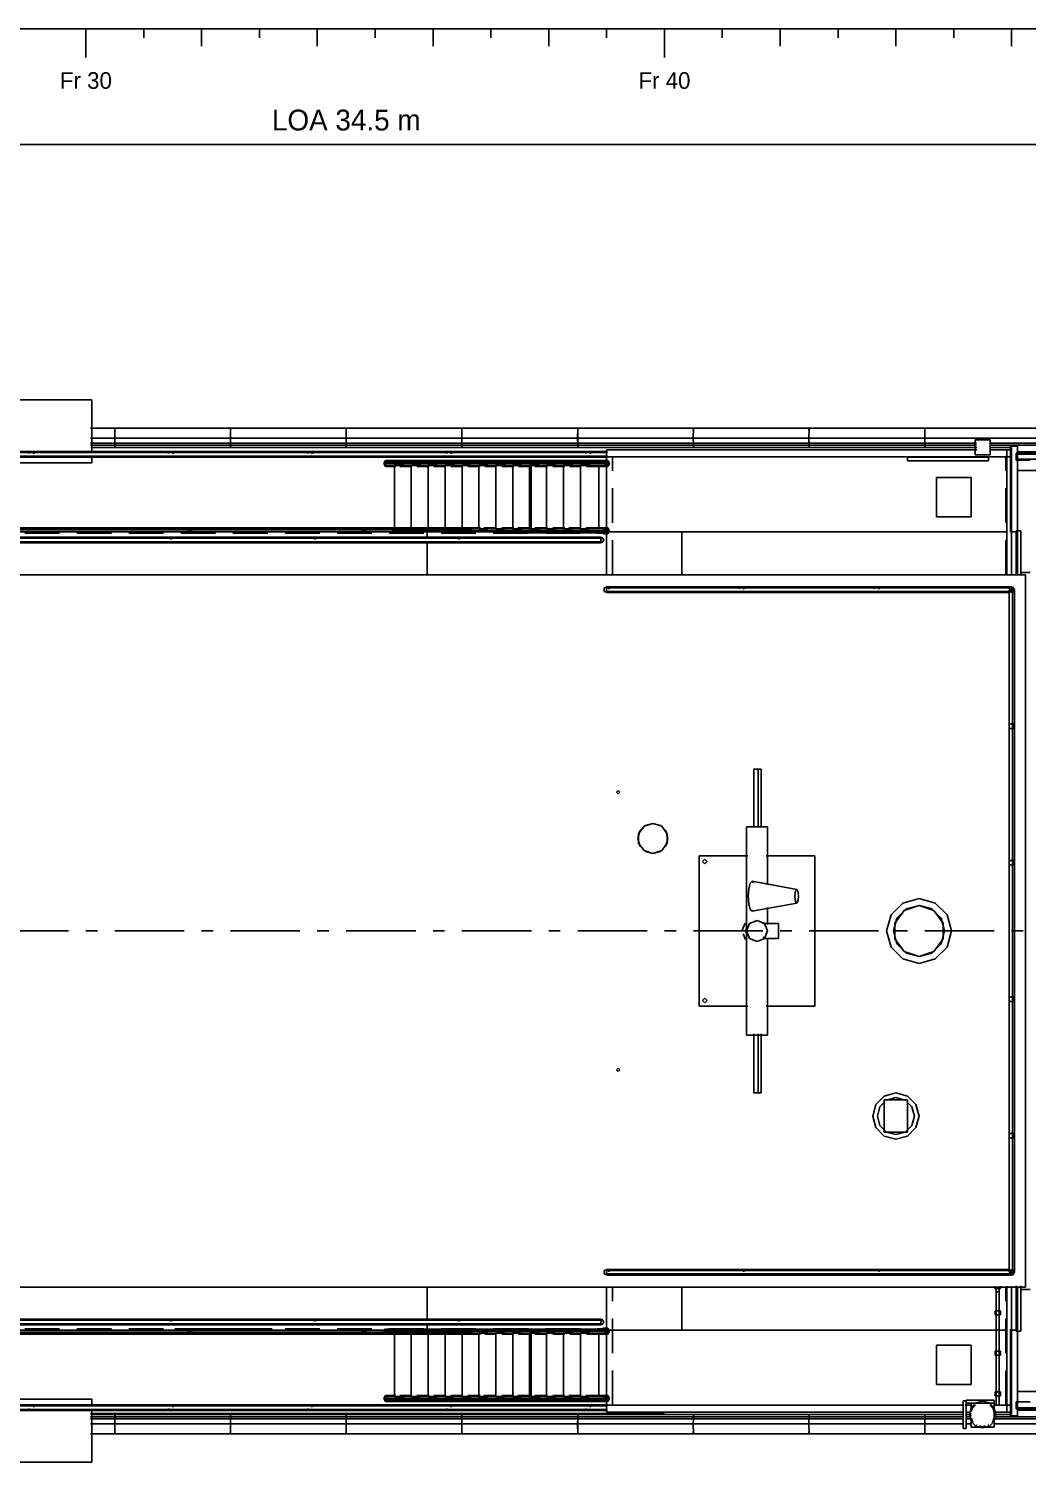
# Model space of a CAD drawing. Extents: x 5 to 836, y 5 to 589.
# Drawn here: x 204.6 to 290.9, y 266.1 to 390 of the extents above; entities that cross this region are included whole.
import ezdxf
from ezdxf.enums import TextEntityAlignment as Align

# ---------------------------------------------------------------- set-up
doc = ezdxf.new("R2010")
doc.units = 0
doc.linetypes.add('CENTER', pattern=[10, 6, -1.5, 1, -1.5])
doc.linetypes.add('DASHED', pattern=[4.5, 3, -1.5])
for name, color, linetype in [('CENTRE', 4, 'CENTER'), ('DETAIL', 8, 'CONTINUOUS'), ('DIM', 3, 'CONTINUOUS'), ('MARKING', 4, 'DASHED'), ('OUTLINE', 7, 'CONTINUOUS'), ('TEXT', 7, 'CONTINUOUS'), ('THIN', 7, 'CONTINUOUS')]:
    doc.layers.add(name, color=color, linetype=linetype)

msp = doc.modelspace()

# ---------------------------------------------------------------- linework, layer by layer
at = {"layer": 'CENTRE'}
msp.add_line((52, 312), (416, 312), dxfattribs=at)
at = {"layer": 'DETAIL'}
for p, q in [((210, 353.36), (210, 357.93)), ((209.9, 355.47), (342.01, 355.47)), ((209.9, 354.6), (341.98, 354.6)), ((212, 355.27), (212, 355.47)), ((212, 355.47), (212, 354.6)), ((212, 354.07), (212, 354.6)), ((222, 355.33), (222, 355.47)), ((222, 355.47), (222, 354.6)), ((222, 355.27), (222, 355.47)), ((222, 355.47), (222, 355.33)), ((222, 354.07), (222, 354.6)), ((232, 355.27), (232, 355.47)), ((232, 355.47), (232, 354.6)), ((232, 354.04), (232, 354.6)), ((242, 355.47), (242, 355.33)), ((242, 354.6), (242, 355.47)), ((242, 355.47), (242, 355.27)), ((242, 355.33), (242, 355.47)), ((242, 355.47), (242, 355.33)), ((242, 354.6), (242, 355.47)), ((242, 354.6), (242, 354.07)), ((242, 354.6), (242, 354.07)), ((251.99, 354.6), (252, 355.47)), ((251.99, 354.6), (252, 354.07)), ((252, 355.47), (252, 355.33)), ((252, 354.6), (252, 355.47)), ((252, 355.47), (252, 355.33)), ((252, 354.6), (252, 354.07)), ((261.99, 354.6), (262, 355.47)), ((261.99, 355.47), (261.99, 355.27)), ((261.99, 354.6), (262, 354.07)), ((262, 355.47), (262, 355.33)), ((262, 355.33), (262, 355.47)), ((271.99, 354.6), (272, 355.47)), ((271.99, 355.47), (271.99, 355.27)), ((271.99, 354.6), (272, 355.47)), ((271.99, 354.6), (272, 354.07)), ((271.99, 354.6), (271.99, 354.07)), ((272, 355.47), (272, 355.33)), ((272, 355.33), (272, 355.47)), ((272, 355.47), (272.01, 355.33)), ((281.99, 354.6), (282, 355.47)), ((281.99, 354.6), (281.99, 354.07)), ((282, 355.47), (282.01, 355.33)), ((282, 355.33), (282, 355.47)), ((282, 355.47), (282, 355.27)), ((286.35, 354.45), (287.65, 354.45)), ((286.35, 353.15), (286.35, 354.45)), ((287.65, 353.15), (287.65, 354.45)), ((156.73, 353.35), (254.57, 353.35)), ((157.15, 353.44), (254.57, 353.44)), ((204.61, 353.35), (204.89, 353.44)), ((204.61, 353.29), (204.61, 353.35)), ((204.89, 353.44), (205.03, 353.25)), ((209.91, 354.18), (286.48, 354.18)), ((209.91, 353.99), (286.47, 353.99)), ((209.92, 353.8), (286.49, 353.8)), ((212, 354.04), (212, 354.18)), ((212, 354.18), (212, 353.99)), ((212, 354.18), (212, 354.04)), ((212, 353.73), (212, 353.99)), ((212, 353.88), (212, 353.99)), ((216.64, 353.35), (216.92, 353.44)), ((216.64, 353.29), (216.64, 353.35)), ((216.92, 353.44), (217.06, 353.25)), ((222, 354.04), (222, 354.18)), ((222, 354.18), (222, 353.99)), ((222, 354.18), (222, 354.04)), ((222, 353.73), (222, 353.99)), ((222, 353.88), (222, 353.99)), ((228.67, 353.35), (228.95, 353.44)), ((228.67, 353.29), (228.67, 353.35)), ((228.95, 353.44), (229.08, 353.25)), ((232, 354.18), (232, 353.99)), ((232, 354.18), (232, 354.04)), ((232, 353.73), (232, 353.99)), ((232, 353.88), (232, 353.99)), ((240.69, 353.35), (240.97, 353.44)), ((240.69, 353.29), (240.69, 353.35)), ((240.97, 353.44), (241.11, 353.25)), ((242, 354.18), (242, 354.04)), ((242, 353.99), (242, 354.18)), ((242, 354.04), (242, 354.18)), ((242, 353.73), (242, 353.99)), ((242, 353.99), (242, 353.88)), ((252, 354.18), (252, 354.04)), ((252, 353.99), (252, 354.18)), ((252, 354.04), (252, 354.18)), ((252, 354.18), (252, 354.04)), ((252, 353.73), (252, 353.99)), ((252, 353.99), (252, 353.88)), ((252.72, 353.35), (253, 353.44)), ((252.72, 353.29), (252.72, 353.35)), ((253, 353.44), (253.14, 353.25)), ((254.5, 342.77), (254.5, 353.6)), ((254.5, 353.6), (286.5, 353.6)), ((254.5, 353.4), (254.57, 353.4)), ((262, 354.18), (262, 354.04)), ((262, 353.99), (262, 354.18)), ((262, 354.04), (262, 354.18)), ((262, 353.99), (262, 354.18)), ((262, 353.73), (262, 353.99)), ((272, 354.18), (272, 354.04)), ((272, 353.99), (272, 354.18)), ((272, 354.04), (272, 354.18)), ((272, 353.73), (272, 353.99)), ((272, 353.99), (272, 353.88)), ((282, 354.18), (282, 354.04)), ((282, 353.99), (282, 354.18)), ((282, 354.04), (282, 354.18)), ((282, 353.73), (282, 353.99)), ((282, 353.99), (282, 353.88)), ((287.61, 353.8), (289.5, 353.8)), ((287.61, 353.6), (289.5, 353.6)), ((287.66, 353.99), (341.99, 353.99)), ((287.67, 354.18), (342, 354.18)), ((289.1, 342.78), (289.1, 353.6)), ((289.4, 353.9), (290, 353.9)), ((289.4, 346.49), (289.4, 353.9)), ((289.43, 353.4), (289.5, 353.4)), ((289.5, 342.77), (289.5, 353.8)), ((289.9, 353.3), (304.08, 353.3)), ((289.9, 352.7), (289.9, 353.3)), ((289.9, 353.22), (342, 353.22)), ((289.97, 353.41), (341.99, 353.41)), ((290, 346.56), (290, 353.9)), ((154.84, 352.96), (254.57, 352.96)), ((156.17, 353.05), (254.57, 353.05)), ((204.61, 353.05), (204.61, 353.11)), ((204.61, 353.05), (204.89, 352.96)), ((204.89, 352.96), (205, 353.1)), ((210, 352.47), (210, 353.01)), ((216.64, 353.05), (216.64, 353.11)), ((216.64, 353.05), (216.92, 352.96)), ((216.92, 352.96), (217.02, 353.1)), ((228.67, 353.05), (228.67, 353.11)), ((228.67, 353.05), (228.95, 352.96)), ((228.95, 352.96), (229.05, 353.1)), ((235.26, 352.4), (235.38, 352.66)), ((235.26, 352.4), (254.34, 352.4)), ((235.26, 352.4), (235.38, 352.14)), ((235.34, 352.4), (235.42, 352.57)), ((235.34, 352.4), (235.42, 352.23)), ((235.38, 352.66), (254.62, 352.66)), ((235.38, 352.14), (236.29, 352.14)), ((235.42, 352.57), (254.58, 352.57)), ((235.42, 352.23), (254.58, 352.23)), ((235.58, 352.57), (235.63, 352.46)), ((235.58, 352.23), (235.61, 352.28)), ((235.62, 352.66), (235.67, 352.56)), ((235.62, 352.14), (235.65, 352.19)), ((236.16, 352.3), (237, 352.3)), ((236.16, 346.77), (236.16, 352.3)), ((236.64, 352.14), (237.68, 352.14)), ((237.62, 352.3), (238.46, 352.3)), ((237.62, 346.77), (237.62, 352.3)), ((238.1, 352.14), (239.18, 352.14)), ((239.08, 352.3), (239.85, 352.3)), ((239.08, 346.77), (239.08, 352.3)), ((239.57, 352.14), (240.58, 352.14)), ((240.55, 352.3), (241.38, 352.3)), ((240.55, 346.77), (240.55, 352.3)), ((240.69, 353.05), (240.69, 353.11)), ((240.69, 353.05), (240.97, 352.96)), ((240.97, 352.96), (241.08, 353.1)), ((241.04, 352.14), (242.08, 352.14)), ((242.01, 352.3), (242.77, 352.3)), ((242.01, 346.7), (242.01, 352.3)), ((242.5, 352.14), (243.58, 352.14)), ((243.47, 352.3), (244.23, 352.3)), ((243.47, 346.7), (243.47, 352.3)), ((243.97, 352.14), (244.98, 352.14)), ((244.93, 352.3), (245.77, 352.3)), ((244.93, 346.7), (244.93, 352.3)), ((245.44, 352.14), (246.49, 352.14)), ((246.39, 352.3), (247.16, 352.3)), ((246.39, 346.7), (246.39, 352.3)), ((246.9, 352.14), (247.99, 352.14)), ((247.85, 352.3), (248.69, 352.3)), ((247.85, 346.7), (247.85, 352.3)), ((247.99, 346.77), (247.99, 352.16)), ((248.3, 352.14), (249.38, 352.14)), ((249.32, 352.3), (250.08, 352.3)), ((249.32, 346.7), (249.32, 352.3)), ((249.84, 352.14), (250.89, 352.14)), ((250.78, 352.3), (251.54, 352.3)), ((250.78, 346.7), (250.78, 352.3)), ((251.31, 352.14), (252.28, 352.14)), ((252.24, 352.3), (253.07, 352.3)), ((252.24, 346.7), (252.24, 352.3)), ((252.72, 353.05), (252.72, 353.11)), ((252.72, 353.05), (253, 352.96)), ((252.77, 352.14), (254.62, 352.14)), ((253, 352.96), (253.1, 353.1)), ((253.84, 346.77), (253.84, 352.16)), ((254.28, 352.45), (254.38, 352.66)), ((254.31, 352.3), (254.38, 352.14)), ((254.34, 352.4), (254.42, 352.57)), ((254.34, 352.4), (254.42, 352.23)), ((254.5, 353), (289.5, 353)), ((254.52, 352.4), (254.66, 352.4)), ((254.58, 352.57), (254.66, 352.4)), ((254.58, 352.23), (254.66, 352.4)), ((254.62, 352.66), (254.74, 352.4)), ((254.62, 352.14), (254.74, 352.4)), ((280.5, 352.95), (287.5, 352.95)), ((280.5, 352.65), (280.5, 352.95)), ((280.5, 352.65), (287.5, 352.65)), ((286.35, 353.15), (287.65, 353.15)), ((287.5, 352.65), (287.5, 352.95)), ((289.9, 352.7), (291.1, 352.7)), ((283, 351.2), (286, 351.2)), ((283, 347.8), (283, 351.2)), ((286, 347.8), (286, 351.2)), ((283, 347.8), (286, 347.8)), ((154.5, 345.95), (254, 345.95)), ((154.64, 346.04), (254, 346.04)), ((154.71, 346.5), (289.16, 346.5)), ((157.5, 346.86), (243.59, 346.86)), ((157.5, 346.7), (242.89, 346.7)), ((157.5, 346.54), (236.38, 346.54)), ((216.49, 345.95), (216.76, 346.04)), ((216.49, 345.89), (216.49, 345.95)), ((216.76, 346.04), (216.9, 345.85)), ((218.34, 346.49), (218.34, 346.7)), ((218.42, 346.49), (218.42, 346.7)), ((218.58, 346.49), (218.58, 346.7)), ((218.66, 346.49), (218.66, 346.7)), ((228.92, 345.95), (229.2, 346.04)), ((228.92, 345.89), (228.92, 345.95)), ((229.2, 346.04), (229.34, 345.85)), ((233.34, 346.49), (233.34, 346.7)), ((233.42, 346.49), (233.42, 346.7)), ((233.58, 346.49), (233.58, 346.7)), ((233.66, 346.49), (233.66, 346.7)), ((235.33, 346.76), (235.38, 346.86)), ((235.42, 346.77), (254.58, 346.77)), ((235.62, 346.86), (235.67, 346.76)), ((235.97, 346.6), (254.34, 346.6)), ((239, 345.94), (239, 346.5)), ((241.36, 345.95), (241.64, 346.04)), ((241.36, 345.89), (241.36, 345.95)), ((241.64, 346.04), (241.78, 345.85)), ((243.47, 346.7), (244.23, 346.7)), ((243.9, 346.86), (244.98, 346.86)), ((244.93, 346.7), (245.7, 346.7)), ((245.44, 346.86), (246.49, 346.86)), ((246.39, 346.7), (247.16, 346.7)), ((246.83, 346.86), (247.99, 346.86)), ((247.71, 346.43), (254.58, 346.43)), ((247.85, 346.7), (248.69, 346.7)), ((248.3, 346.86), (249.38, 346.86)), ((249.32, 346.7), (250.08, 346.7)), ((249.84, 346.86), (250.89, 346.86)), ((250.78, 346.7), (251.54, 346.7)), ((251.24, 346.86), (252.28, 346.86)), ((252.24, 346.7), (252.93, 346.7)), ((252.7, 346.86), (254.62, 346.86)), ((253.8, 345.95), (254.08, 346.04)), ((253.8, 345.89), (253.8, 345.95)), ((254, 345.56), (254, 346.04)), ((254.08, 346.04), (254.25, 345.8)), ((254.08, 345.56), (254.25, 345.8)), ((254.24, 346.34), (254.62, 346.34)), ((254.28, 346.65), (254.38, 346.86)), ((254.31, 346.5), (254.38, 346.34)), ((254.34, 346.6), (254.42, 346.77)), ((254.34, 346.6), (254.42, 346.43)), ((254.52, 346.6), (254.66, 346.6)), ((254.58, 346.77), (254.66, 346.6)), ((254.58, 346.43), (254.66, 346.6)), ((254.62, 346.86), (254.74, 346.6)), ((254.62, 346.34), (254.74, 346.6)), ((261, 342.79), (261, 346.5)), ((289.44, 346.5), (290, 346.5)), ((289.9, 346.6), (290.3, 346.6)), ((289.9, 342.75), (289.9, 346.6)), ((290, 342.79), (290, 346.5)), ((290.3, 342.75), (290.3, 346.6)), ((154.5, 345.65), (254, 345.65)), ((154.5, 345.56), (254, 345.56)), ((216.49, 345.65), (216.49, 345.71)), ((216.49, 345.65), (216.76, 345.56)), ((216.76, 345.56), (216.87, 345.7)), ((228.92, 345.65), (228.92, 345.71)), ((228.92, 345.65), (229.2, 345.56)), ((229.2, 345.56), (229.31, 345.7)), ((239, 342.79), (239, 345.59)), ((241.36, 345.65), (241.36, 345.71)), ((241.36, 345.65), (241.64, 345.56)), ((241.64, 345.56), (241.74, 345.7)), ((253.8, 345.65), (253.8, 345.71)), ((253.8, 345.65), (254.08, 345.56)), ((119, 342.8), (290.7, 342.8)), ((290.3, 343), (291.1, 343)), ((290.7, 281.2), (290.7, 342.8)), ((254.3, 341.65), (254.58, 341.74)), ((254.3, 341.35), (254.3, 341.65)), ((254.3, 341.35), (254.58, 341.26)), ((254.5, 341.26), (254.5, 341.74)), ((254.5, 341.74), (289.5, 341.74)), ((254.5, 341.65), (289.5, 341.65)), ((254.5, 341.35), (289.5, 341.35)), ((254.5, 341.26), (289.36, 341.26)), ((254.58, 341.74), (254.72, 341.55)), ((254.58, 341.26), (254.68, 341.4)), ((265.96, 341.65), (266.24, 341.74)), ((265.96, 341.59), (265.96, 341.65)), ((265.96, 341.35), (265.96, 341.41)), ((265.96, 341.35), (266.24, 341.26)), ((266.24, 341.74), (266.38, 341.55)), ((266.24, 341.26), (266.35, 341.4)), ((277.63, 341.65), (277.91, 341.74)), ((277.63, 341.59), (277.63, 341.65)), ((277.63, 341.35), (277.63, 341.41)), ((277.63, 341.35), (277.91, 341.26)), ((277.91, 341.74), (278.05, 341.55)), ((277.91, 341.26), (278.01, 341.4)), ((289.3, 341.65), (289.58, 341.74)), ((289.3, 341.59), (289.3, 341.65)), ((289.3, 282.5), (289.3, 341.5)), ((289.3, 341.5), (289.75, 341.5)), ((289.3, 341.35), (289.58, 341.26)), ((289.5, 341.31), (289.5, 341.74)), ((289.58, 341.74), (289.75, 341.5)), ((289.58, 341.26), (289.75, 341.5)), ((289.58, 282.5), (289.58, 341.5)), ((289.75, 282.5), (289.75, 341.5)), ((289.3, 329.85), (289.58, 329.94)), ((289.58, 329.94), (289.75, 329.7)), ((289.58, 329.46), (289.75, 329.7)), ((289.3, 329.55), (289.58, 329.46)), ((267.22, 326), (267.85, 326)), ((267.22, 320.96), (267.22, 326)), ((267.61, 320.96), (267.61, 326)), ((267.85, 320.96), (267.85, 326)), ((255.36, 324), (255.5, 324.14)), ((255.36, 324), (255.5, 323.86)), ((255.5, 324.14), (255.64, 324)), ((255.5, 323.86), (255.64, 324)), ((257.37, 320.65), (257.85, 321.13)), ((257.85, 321.13), (258.5, 321.3)), ((258.5, 321.3), (259.15, 321.13)), ((259.15, 321.13), (259.63, 320.65)), ((266.6, 321), (268.4, 321)), ((266.6, 303), (266.6, 321)), ((268.4, 315.98), (268.4, 321)), ((257.2, 320), (257.37, 320.65)), ((257.2, 320), (257.37, 319.35)), ((259.63, 320.65), (259.8, 320)), ((259.63, 319.35), (259.8, 320)), ((257.37, 319.35), (257.85, 318.87)), ((257.85, 318.87), (258.5, 318.7)), ((258.5, 318.7), (259.15, 318.87)), ((259.15, 318.87), (259.63, 319.35)), ((262.5, 318.5), (266.7, 318.5)), ((262.5, 305.5), (262.5, 318.5)), ((262.8, 318), (263, 318.2)), ((262.8, 318), (263, 317.8)), ((263, 318.2), (263.2, 318)), ((263, 317.8), (263.2, 318)), ((268.3, 318.5), (272.5, 318.5)), ((272.5, 305.5), (272.5, 318.5)), ((289.3, 318.05), (289.58, 318.14)), ((289.3, 317.75), (289.58, 317.66)), ((289.58, 318.14), (289.75, 317.9)), ((289.58, 317.66), (289.75, 317.9)), ((266.78, 315.65), (266.9, 316.13)), ((266.9, 316.13), (267.07, 316.3)), ((267.07, 316.3), (267.19, 316.17)), ((266.73, 315), (266.78, 315.65)), ((266.73, 315), (266.78, 314.35)), ((270.78, 315), (270.8, 315.3)), ((270.78, 315), (270.8, 314.7)), ((270.8, 315.3), (270.85, 315.52)), ((270.85, 315.52), (270.93, 315.6)), ((270.93, 315.6), (271.01, 315.52)), ((271.01, 315.52), (271.07, 315.3)), ((271.07, 315.3), (271.09, 315)), ((271.07, 314.7), (271.09, 315)), ((280.1, 314.42), (281.5, 314.8)), ((281.5, 314.8), (282.9, 314.42)), ((266.78, 314.35), (266.9, 313.87)), ((266.9, 313.87), (267.07, 313.7)), ((267.07, 313.7), (267.15, 313.79)), ((268.4, 312.56), (268.4, 314.02)), ((270.8, 314.7), (270.85, 314.48)), ((270.85, 314.48), (270.93, 314.4)), ((270.93, 314.4), (271.01, 314.48)), ((271.01, 314.48), (271.07, 314.7)), ((279.08, 313.4), (280.1, 314.42)), ((279.59, 313.1), (280.4, 313.91)), ((280.4, 313.91), (281.5, 314.2)), ((281.5, 314.2), (282.6, 313.91)), ((282.6, 313.91), (283.41, 313.1)), ((282.9, 314.42), (283.92, 313.4)), ((266.2, 312), (266.48, 312.67)), ((266.5, 312), (266.69, 312.45)), ((266.6, 312), (266.86, 312.64)), ((266.86, 312.64), (267.5, 312.9)), ((267.5, 312.9), (268.14, 312.64)), ((268.05, 312.65), (269.35, 312.65)), ((268.05, 312.58), (268.05, 312.65)), ((268.14, 312.64), (268.4, 312)), ((269.35, 311.35), (269.35, 312.65)), ((278.7, 312), (279.08, 313.4)), ((279.3, 312), (279.59, 313.1)), ((283.41, 313.1), (283.7, 312)), ((283.92, 313.4), (284.3, 312)), ((266.3, 311.75), (266.5, 311.26)), ((266.5, 312), (266.69, 311.55)), ((266.6, 312), (266.86, 311.36)), ((266.86, 311.36), (267.5, 311.1)), ((267.5, 311.1), (268.14, 311.36)), ((268.05, 311.35), (268.05, 311.49)), ((268.05, 311.35), (269.35, 311.35)), ((268.14, 311.36), (268.4, 312)), ((268.4, 303), (268.4, 311.37)), ((278.7, 312), (279.08, 310.6)), ((279.3, 312), (279.59, 310.9)), ((283.41, 310.9), (283.7, 312)), ((283.92, 310.6), (284.3, 312)), ((279.08, 310.6), (280.1, 309.58)), ((279.59, 310.9), (280.4, 310.09)), ((280.4, 310.09), (281.5, 309.8)), ((281.5, 309.8), (282.6, 310.09)), ((282.6, 310.09), (283.41, 310.9)), ((282.9, 309.58), (283.92, 310.6)), ((280.1, 309.58), (281.5, 309.2)), ((281.5, 309.2), (282.9, 309.58)), ((262.8, 306), (263, 306.2)), ((263, 306.2), (263.2, 306)), ((289.3, 306.25), (289.58, 306.34)), ((289.58, 306.34), (289.75, 306.1)), ((262.5, 305.5), (266.7, 305.5)), ((262.8, 306), (263, 305.8)), ((263, 305.8), (263.2, 306)), ((268.3, 305.5), (272.5, 305.5)), ((289.3, 305.95), (289.58, 305.86)), ((289.58, 305.86), (289.75, 306.1)), ((266.6, 303), (268.4, 303)), ((267.22, 298), (267.22, 303.11)), ((267.61, 298), (267.61, 303.11)), ((267.85, 298), (267.85, 303.11)), ((255.36, 300), (255.5, 300.14)), ((255.36, 300), (255.5, 299.86)), ((255.5, 300.14), (255.64, 300)), ((255.5, 299.86), (255.64, 300)), ((267.22, 298), (267.85, 298)), ((277.77, 297), (278.5, 297.73)), ((278.5, 297.73), (279.5, 298)), ((278.7, 297.39), (279.5, 297.6)), ((279.5, 298), (280.5, 297.73)), ((279.5, 297.6), (280.3, 297.39)), ((280.5, 297.73), (281.23, 297)), ((277.5, 296), (277.77, 297)), ((277.9, 296), (278.11, 296.8)), ((278.11, 296.8), (278.55, 297.24)), ((278.5, 294.6), (278.5, 297.4)), ((278.65, 297.34), (278.7, 297.39)), ((280.3, 297.39), (280.35, 297.34)), ((280.45, 297.24), (280.89, 296.8)), ((280.5, 294.6), (280.5, 297.4)), ((280.89, 296.8), (281.1, 296)), ((281.23, 297), (281.5, 296)), ((277.5, 296), (277.77, 295)), ((277.77, 295), (278.5, 294.27)), ((277.9, 296), (278.11, 295.2)), ((278.11, 295.2), (278.7, 294.61)), ((280.3, 294.61), (280.89, 295.2)), ((280.5, 294.27), (281.23, 295)), ((280.89, 295.2), (281.1, 296)), ((281.23, 295), (281.5, 296)), ((278.5, 294.27), (279.5, 294)), ((278.7, 294.61), (279.5, 294.4)), ((279.5, 294.4), (280.3, 294.61)), ((279.5, 294), (280.5, 294.27)), ((289.3, 294.45), (289.58, 294.54)), ((289.3, 294.15), (289.58, 294.06)), ((289.58, 294.54), (289.75, 294.3)), ((289.58, 294.06), (289.75, 294.3)), ((254.3, 282.65), (254.58, 282.74)), ((254.3, 282.35), (254.3, 282.65)), ((254.5, 282.26), (254.5, 282.74)), ((254.5, 282.74), (289.36, 282.74)), ((254.5, 282.65), (289.5, 282.65)), ((254.58, 282.74), (254.72, 282.55)), ((265.96, 282.65), (266.24, 282.74)), ((265.96, 282.59), (265.96, 282.65)), ((266.24, 282.74), (266.38, 282.55)), ((277.63, 282.65), (277.91, 282.74)), ((277.63, 282.59), (277.63, 282.65)), ((277.91, 282.74), (278.05, 282.55)), ((289.3, 282.65), (289.58, 282.74)), ((289.5, 282.26), (289.5, 282.69)), ((289.58, 282.74), (289.75, 282.5)), ((254.3, 282.35), (254.58, 282.26)), ((254.5, 282.35), (289.5, 282.35)), ((254.5, 282.26), (289.5, 282.26)), ((254.58, 282.26), (254.68, 282.4)), ((265.96, 282.35), (265.96, 282.41)), ((265.96, 282.35), (266.24, 282.26)), ((266.24, 282.26), (266.35, 282.4)), ((277.63, 282.35), (277.63, 282.41)), ((277.63, 282.35), (277.91, 282.26)), ((277.91, 282.26), (278.01, 282.4)), ((289.3, 282.5), (289.75, 282.5)), ((289.3, 282.35), (289.3, 282.41)), ((289.3, 282.35), (289.58, 282.26)), ((289.58, 282.26), (289.75, 282.5)), ((119, 281.2), (290.7, 281.2)), ((239, 278.34), (239, 281.28)), ((254.5, 270.4), (254.5, 281.27)), ((261, 277.5), (261, 281.28)), ((288.05, 281.1), (288.55, 281.1)), ((288.18, 280.8), (288.42, 280.8)), ((289.1, 270.4), (289.1, 281.29)), ((289.5, 270.2), (289.5, 281.29)), ((289.9, 277.4), (289.9, 281.32)), ((290, 270.1), (290, 281.28)), ((290.3, 277.4), (290.3, 281.32)), ((290.3, 281), (291.1, 281)), ((288.08, 279.17), (288.53, 279.17)), ((288.08, 278.82), (288.08, 279.17)), ((288.53, 278.82), (288.53, 279.17)), ((154.5, 278.44), (254, 278.44)), ((154.5, 278.35), (254, 278.35)), ((154.5, 278.05), (254, 278.05)), ((154.64, 277.96), (254, 277.96)), ((216.49, 278.35), (216.76, 278.44)), ((216.49, 278.29), (216.49, 278.35)), ((216.49, 278.05), (216.49, 278.11)), ((216.49, 278.05), (216.76, 277.96)), ((216.76, 278.44), (216.9, 278.25)), ((216.76, 277.96), (216.87, 278.1)), ((228.92, 278.35), (229.2, 278.44)), ((228.92, 278.29), (228.92, 278.35)), ((228.92, 278.05), (228.92, 278.11)), ((228.92, 278.05), (229.2, 277.96)), ((229.2, 278.44), (229.34, 278.25)), ((229.2, 277.96), (229.31, 278.1)), ((235.26, 277.4), (235.35, 277.61)), ((239, 277.5), (239, 277.99)), ((241.36, 278.35), (241.64, 278.44)), ((241.36, 278.29), (241.36, 278.35)), ((241.36, 278.05), (241.36, 278.11)), ((241.36, 278.05), (241.64, 277.96)), ((241.64, 278.44), (241.78, 278.25)), ((241.64, 277.96), (241.74, 278.1)), ((253.8, 278.35), (254.08, 278.44)), ((253.8, 278.29), (253.8, 278.35)), ((253.8, 278.05), (253.8, 278.11)), ((253.8, 278.05), (254.08, 277.96)), ((254, 277.96), (254, 278.44)), ((254.08, 278.44), (254.25, 278.2)), ((254.08, 277.96), (254.25, 278.2)), ((254.17, 277.66), (254.62, 277.66)), ((254.28, 277.45), (254.38, 277.66)), ((254.62, 277.66), (254.74, 277.4)), ((288.08, 278.82), (288.53, 278.82)), ((154.71, 277.5), (289.16, 277.5)), ((157.5, 277.46), (236.38, 277.46)), ((157.5, 277.3), (242.96, 277.3)), ((157.5, 277.14), (243.59, 277.14)), ((217.2, 277.6), (225.6, 277.6)), ((218.34, 277.3), (218.34, 277.58)), ((218.42, 277.3), (218.42, 277.58)), ((218.58, 277.3), (218.58, 277.58)), ((218.66, 277.3), (218.66, 277.58)), ((233.34, 277.3), (233.34, 277.58)), ((233.42, 277.3), (233.42, 277.58)), ((233.58, 277.3), (233.58, 277.58)), ((233.66, 277.3), (233.66, 277.58)), ((235.26, 277.4), (254.34, 277.4)), ((235.26, 277.4), (235.28, 277.35)), ((235.34, 277.4), (235.42, 277.57)), ((235.34, 277.4), (235.37, 277.34)), ((235.35, 277.19), (235.38, 277.14)), ((235.42, 277.57), (254.58, 277.57)), ((235.42, 277.23), (254.58, 277.23)), ((235.62, 277.14), (235.65, 277.19)), ((236.16, 271.7), (236.16, 277.16)), ((237.62, 271.7), (237.62, 277.16)), ((239.08, 271.7), (239.08, 277.16)), ((240.55, 271.7), (240.55, 277.16)), ((242.01, 271.7), (242.01, 277.3)), ((243.47, 271.7), (243.47, 277.3)), ((243.47, 277.3), (244.23, 277.3)), ((243.97, 277.14), (244.98, 277.14)), ((244.93, 271.7), (244.93, 277.3)), ((244.93, 277.3), (245.77, 277.3)), ((245.44, 277.14), (246.49, 277.14)), ((246.39, 271.7), (246.39, 277.3)), ((246.39, 277.3), (247.16, 277.3)), ((246.9, 277.14), (247.99, 277.14)), ((247.85, 271.7), (247.85, 277.3)), ((247.85, 277.3), (248.69, 277.3)), ((247.99, 271.77), (247.99, 277.16)), ((248.3, 277.14), (249.38, 277.14)), ((249.32, 271.7), (249.32, 277.3)), ((249.32, 277.3), (250.08, 277.3)), ((249.84, 277.14), (250.89, 277.14)), ((250.78, 271.7), (250.78, 277.3)), ((250.78, 277.3), (251.54, 277.3)), ((251.31, 277.14), (252.28, 277.14)), ((252.24, 271.7), (252.24, 277.3)), ((252.24, 277.3), (253.07, 277.3)), ((252.77, 277.14), (254.62, 277.14)), ((253.84, 271.77), (253.84, 277.16)), ((254.31, 277.3), (254.38, 277.14)), ((254.34, 277.4), (254.42, 277.57)), ((254.34, 277.4), (254.42, 277.23)), ((254.52, 277.4), (254.66, 277.4)), ((254.58, 277.57), (254.66, 277.4)), ((254.58, 277.23), (254.66, 277.4)), ((254.62, 277.14), (254.74, 277.4)), ((289.4, 270.1), (289.4, 277.58)), ((289.44, 277.5), (290, 277.5)), ((289.9, 277.4), (290.3, 277.4)), ((283, 272.8), (283, 276.2)), ((283, 276.2), (286, 276.2)), ((286, 272.8), (286, 276.2)), ((288.08, 275.32), (288.08, 275.68)), ((288.08, 275.68), (288.53, 275.68)), ((288.08, 275.32), (288.53, 275.32)), ((288.53, 275.32), (288.53, 275.68)), ((283, 272.8), (286, 272.8)), ((210, 270.99), (210, 271.53)), ((235.26, 271.6), (235.38, 271.86)), ((235.26, 271.6), (254.34, 271.6)), ((235.26, 271.6), (235.38, 271.34)), ((235.34, 271.6), (235.42, 271.77)), ((235.34, 271.6), (235.42, 271.43)), ((235.38, 271.86), (236.29, 271.86)), ((235.42, 271.77), (254.58, 271.77)), ((235.42, 271.43), (254.58, 271.43)), ((235.58, 271.77), (235.63, 271.66)), ((235.58, 271.43), (235.61, 271.48)), ((235.62, 271.86), (235.67, 271.76)), ((236.16, 271.7), (237, 271.7)), ((236.64, 271.86), (237.68, 271.86)), ((237.62, 271.7), (238.39, 271.7)), ((238.1, 271.86), (239.18, 271.86)), ((239.08, 271.7), (239.85, 271.7)), ((239.57, 271.86), (240.58, 271.86)), ((240.55, 271.7), (241.24, 271.7)), ((241.04, 271.86), (242.08, 271.86)), ((242.01, 271.7), (242.77, 271.7)), ((242.5, 271.86), (243.58, 271.86)), ((243.47, 271.7), (244.23, 271.7)), ((243.9, 271.86), (244.98, 271.86)), ((244.93, 271.7), (245.7, 271.7)), ((245.44, 271.86), (246.49, 271.86)), ((246.39, 271.7), (247.16, 271.7)), ((246.83, 271.86), (247.99, 271.86)), ((247.85, 271.7), (248.69, 271.7)), ((248.3, 271.86), (249.38, 271.86)), ((249.32, 271.7), (250.08, 271.7)), ((249.84, 271.86), (250.89, 271.86)), ((250.78, 271.7), (251.54, 271.7)), ((251.24, 271.86), (252.28, 271.86)), ((252.24, 271.7), (252.93, 271.7)), ((252.7, 271.86), (254.62, 271.86)), ((254.28, 271.65), (254.38, 271.86)), ((254.31, 271.5), (254.38, 271.34)), ((254.34, 271.6), (254.42, 271.77)), ((254.34, 271.6), (254.42, 271.43)), ((254.52, 271.6), (254.66, 271.6)), ((254.58, 271.77), (254.66, 271.6)), ((254.58, 271.43), (254.66, 271.6)), ((254.62, 271.86), (254.74, 271.6)), ((254.62, 271.34), (254.74, 271.6)), ((285.57, 271.43), (288, 271.43)), ((285.57, 269), (285.57, 271.43)), ((288, 269.1), (288, 271.43)), ((288.08, 271.83), (288.08, 272.17)), ((288.08, 272.17), (288.53, 272.17)), ((288.08, 271.83), (288.53, 271.83)), ((288.53, 271.83), (288.53, 272.17)), ((154.84, 271.04), (254.57, 271.04)), ((155.82, 270.95), (254.57, 270.95)), ((156.73, 270.65), (254.57, 270.65)), ((157.15, 270.56), (254.57, 270.56)), ((204.61, 270.95), (204.89, 271.04)), ((204.61, 270.89), (204.61, 270.95)), ((204.61, 270.65), (204.61, 270.71)), ((204.61, 270.65), (204.89, 270.56)), ((204.89, 271.04), (205.03, 270.85)), ((204.89, 270.56), (205, 270.7)), ((209.91, 270.3), (259.5, 270.3)), ((209.92, 270.2), (285.37, 270.2)), ((210, 266.07), (210, 270.57)), ((212, 270.01), (212, 270.27)), ((216.64, 270.95), (216.92, 271.04)), ((216.64, 270.89), (216.64, 270.95)), ((216.64, 270.65), (216.64, 270.71)), ((216.64, 270.65), (216.92, 270.56)), ((216.92, 271.04), (217.06, 270.85)), ((216.92, 270.56), (217.02, 270.7)), ((222, 270.01), (222, 270.27)), ((228.67, 270.95), (228.95, 271.04)), ((228.67, 270.89), (228.67, 270.95)), ((228.67, 270.65), (228.67, 270.71)), ((228.67, 270.65), (228.95, 270.56)), ((228.95, 271.04), (229.08, 270.85)), ((228.95, 270.56), (229.05, 270.7)), ((232, 270.01), (232, 270.27)), ((235.38, 271.34), (254.62, 271.34)), ((235.62, 271.34), (235.65, 271.39)), ((240.69, 270.95), (240.97, 271.04)), ((240.69, 270.89), (240.69, 270.95)), ((240.69, 270.65), (240.69, 270.71)), ((240.69, 270.65), (240.97, 270.56)), ((240.97, 271.04), (241.11, 270.85)), ((240.97, 270.56), (241.08, 270.7)), ((242, 270.01), (242, 270.27)), ((252, 270.01), (252, 270.27)), ((252.72, 270.95), (253, 271.04)), ((252.72, 270.89), (252.72, 270.95)), ((252.72, 270.65), (252.72, 270.71)), ((252.72, 270.65), (253, 270.56)), ((253, 271.04), (253.14, 270.85)), ((253, 270.56), (253.1, 270.7)), ((254.5, 271), (285.38, 271)), ((254.5, 270.6), (254.57, 270.6)), ((254.5, 270.4), (285.38, 270.4)), ((262, 270.01), (262, 270.27)), ((272, 270.01), (272, 270.27)), ((282, 270.01), (282, 270.27)), ((285.33, 271.4), (285.57, 271.4)), ((285.33, 269), (285.33, 271.4)), ((285.51, 270.2), (285.93, 270.2)), ((285.52, 271), (286.08, 271)), ((285.52, 270.4), (285.94, 270.4)), ((285.57, 271.18), (288, 271.18)), ((285.85, 270.2), (286, 270.78)), ((285.85, 270.2), (286, 269.62)), ((285.95, 270.2), (285.99, 270.33)), ((285.95, 270.2), (285.99, 270.07)), ((286, 270.78), (286.42, 271.2)), ((286, 270.47), (286, 271.16)), ((286.02, 270.46), (286.09, 270.72)), ((286.09, 270.72), (286.38, 271.01)), ((286.42, 271.2), (287, 271.35)), ((287, 271.35), (287.58, 271.2)), ((287.58, 271.2), (288, 270.78)), ((287.62, 271.01), (287.91, 270.72)), ((287.91, 270.72), (287.98, 270.46)), ((287.93, 271.3), (288, 271.3)), ((287.96, 271), (289.5, 271)), ((288, 270.78), (288.15, 270.2)), ((288, 269.62), (288.15, 270.2)), ((288.01, 270.33), (288.05, 270.2)), ((288.01, 270.07), (288.05, 270.2)), ((288.03, 270.4), (289.5, 270.4)), ((288.03, 270.2), (289.5, 270.2)), ((289.43, 270.6), (289.5, 270.6)), ((289.9, 271.3), (291.1, 271.3)), ((289.9, 270.7), (289.9, 271.3)), ((289.9, 270.78), (342, 270.78)), ((289.9, 270.7), (343.04, 270.7)), ((289.97, 270.59), (341.99, 270.59)), ((209.9, 270.01), (285.35, 270.01)), ((209.9, 269.82), (285.36, 269.82)), ((209.9, 269.4), (285.35, 269.4)), ((212, 270.12), (212, 270.01)), ((212, 269.82), (212, 270.03)), ((212, 269.82), (212, 270.01)), ((212, 269.89), (212, 269.82)), ((212, 269.87), (212, 269.4)), ((212, 268.53), (212, 269.4)), ((222, 270.12), (222, 270.01)), ((222, 269.82), (222, 270.03)), ((222, 269.82), (222, 270.01)), ((222, 269.89), (222, 269.82)), ((222, 269.87), (222, 269.4)), ((222, 268.53), (222, 269.4)), ((232, 270.12), (232, 270.01)), ((232, 269.82), (232, 270.03)), ((232, 269.82), (232, 270.01)), ((232, 269.89), (232, 269.4)), ((232, 268.53), (232, 269.4)), ((242, 270.01), (242, 270.12)), ((242, 270.03), (242, 269.82)), ((242, 270.01), (242, 269.82)), ((242, 269.82), (242, 269.89)), ((242, 269.4), (242, 269.87)), ((242, 269.4), (242, 269.87)), ((242, 269.4), (242, 268.53)), ((242, 269.4), (242, 268.53)), ((251.99, 269.4), (252, 269.87)), ((251.99, 269.4), (252, 268.53)), ((252, 270.01), (252, 270.12)), ((252, 270.03), (252, 269.82)), ((252, 270.01), (252, 269.82)), ((252, 269.82), (252, 269.89)), ((252, 269.82), (252, 269.89)), ((252, 269.4), (252, 269.87)), ((252, 269.4), (252, 268.53)), ((261.99, 269.4), (262, 269.87)), ((261.99, 269.4), (262, 268.53)), ((262, 270.03), (262, 269.82)), ((262, 270.01), (262, 269.82)), ((262, 270.01), (262, 269.82)), ((262, 269.82), (262, 269.89)), ((271.99, 269.4), (271.99, 269.87)), ((271.99, 269.4), (271.99, 269.87)), ((271.99, 269.4), (272, 268.53)), ((271.99, 269.4), (272, 268.53)), ((272, 270.01), (272, 270.12)), ((272, 270.03), (272, 269.82)), ((272, 270.01), (272, 269.82)), ((272, 269.82), (272, 269.89)), ((281.99, 269.4), (281.99, 269.87)), ((281.99, 269.4), (282, 268.53)), ((282, 270.01), (282, 270.12)), ((282, 270.03), (282, 269.82)), ((282, 270.01), (282, 269.82)), ((282, 269.82), (282, 269.89)), ((285.33, 269), (285.57, 269)), ((285.56, 270.01), (285.98, 270.01)), ((285.56, 269.4), (286.04, 269.4)), ((285.57, 269.82), (286.06, 269.82)), ((286, 269.1), (286, 269.92)), ((286, 269.62), (286.42, 269.2)), ((286, 269.1), (288, 269.1)), ((286.04, 269.87), (286.09, 269.67)), ((286.09, 269.67), (286.19, 269.58)), ((286.42, 269.2), (287, 269.05)), ((286.47, 269.29), (286.54, 269.27)), ((286.74, 269.22), (287, 269.15)), ((287, 269.15), (287.26, 269.22)), ((287, 269.05), (287.58, 269.2)), ((287.46, 269.27), (287.52, 269.29)), ((287.58, 269.2), (288, 269.62)), ((287.81, 269.58), (287.91, 269.67)), ((287.91, 269.67), (287.96, 269.87)), ((287.93, 269.4), (341.98, 269.4)), ((287.95, 269.82), (342, 269.82)), ((288.01, 270.01), (341.99, 270.01)), ((289.4, 270.1), (290, 270.1)), ((209.9, 268.53), (342.01, 268.53)), ((212, 268.73), (212, 268.53)), ((222, 268.73), (222, 268.53)), ((222, 268.6), (222, 268.53)), ((222, 268.53), (222, 268.6)), ((232, 268.73), (232, 268.53)), ((242, 268.53), (242, 268.73)), ((242, 268.53), (242, 268.6)), ((242, 268.6), (242, 268.53)), ((242, 268.53), (242, 268.6)), ((252, 268.53), (252, 268.6)), ((252, 268.53), (252, 268.6)), ((261.99, 268.53), (261.99, 268.73)), ((262, 268.53), (262, 268.6)), ((262, 268.6), (262, 268.53)), ((271.99, 268.53), (271.99, 268.73)), ((272, 268.53), (272, 268.6)), ((272, 268.6), (272, 268.53)), ((272, 268.53), (272, 268.6)), ((282, 268.53), (282, 268.73)), ((282, 268.53), (282, 268.6)), ((282, 268.6), (282, 268.53))]:
    msp.add_line(p, q, dxfattribs=at)
at = {"layer": 'DIM'}
msp.add_line((59.5, 380), (404.5, 380), dxfattribs=at)
at = {"layer": 'MARKING'}
for p, q in [((209.92, 353), (254.57, 353)), ((255, 353), (289, 353)), ((255, 342.78), (255, 353)), ((289, 342.78), (289, 353)), ((289.91, 352.8), (298.94, 352.8)), ((289.96, 351.8), (298.56, 351.8)), ((154.71, 346.4), (254.5, 346.4)), ((254.5, 342.77), (254.5, 346.4)), ((254.5, 277.6), (254.5, 281.3)), ((255, 271), (255, 281.26)), ((289, 271), (289, 281.26)), ((154.71, 277.6), (254.5, 277.6)), ((289.96, 272.2), (298.56, 272.2)), ((209.92, 271), (254.57, 271)), ((255, 271), (285.36, 271)), ((285.5, 271), (286.06, 271)), ((287.95, 271), (289, 271))]:
    msp.add_line(p, q, dxfattribs=at)
at = {"layer": 'OUTLINE'}
for p, q in [((199, 357.93), (210, 357.93)), ((289.92, 353.3), (304.08, 353.3)), ((199, 352.47), (210, 352.47)), ((257.26, 320.4), (257.74, 321.05)), ((257.74, 321.05), (258.5, 321.3)), ((258.5, 321.3), (259.26, 321.05)), ((259.26, 321.05), (259.74, 320.4)), ((257.26, 319.6), (257.26, 320.4)), ((259.74, 319.6), (259.74, 320.4)), ((257.26, 319.6), (257.74, 318.95)), ((257.74, 318.95), (258.5, 318.7)), ((258.5, 318.7), (259.26, 318.95)), ((259.26, 318.95), (259.74, 319.6)), ((267.07, 316.3), (270.93, 315.6)), ((267.07, 313.7), (270.93, 314.4)), ((279.41, 312.68), (280.21, 313.78)), ((280.21, 313.78), (281.5, 314.2)), ((281.5, 314.2), (282.79, 313.78)), ((282.79, 313.78), (283.59, 312.68)), ((279.41, 311.32), (279.41, 312.68)), ((283.59, 311.32), (283.59, 312.68)), ((279.41, 311.32), (280.21, 310.22)), ((282.79, 310.22), (283.59, 311.32)), ((280.21, 310.22), (281.5, 309.8)), ((281.5, 309.8), (282.79, 310.22)), ((278.5, 297.4), (280.5, 297.4)), ((278.5, 294.6), (280.5, 294.6)), ((288.05, 281.1), (288.05, 281.31)), ((288.18, 270.94), (288.18, 281.28)), ((288.42, 270.94), (288.42, 281.28)), ((288.55, 281.1), (288.55, 281.31)), ((199, 271.53), (210, 271.53)), ((289.92, 270.7), (343.04, 270.7)), ((199, 266.07), (210, 266.07))]:
    msp.add_line(p, q, dxfattribs=at)
at = {"layer": 'THIN'}
for p, q in [((59.5, 390), (404.5, 390)), ((209.5, 390), (209.5, 387.5)), ((214.5, 390), (214.5, 389.2)), ((219.5, 390), (219.5, 388.5)), ((224.5, 390), (224.5, 389.2)), ((229.5, 390), (229.5, 388.5)), ((234.5, 390), (234.5, 389.2)), ((239.5, 390), (239.5, 388.5)), ((244.5, 390), (244.5, 389.2)), ((249.5, 390), (249.5, 388.5)), ((254.5, 390), (254.5, 389.2)), ((259.5, 390), (259.5, 387.5)), ((264.5, 390), (264.5, 389.2)), ((269.5, 390), (269.5, 388.5)), ((274.5, 390), (274.5, 389.2)), ((279.5, 390), (279.5, 388.5)), ((284.5, 390), (284.5, 389.2)), ((289.5, 390), (289.5, 388.5))]:
    msp.add_line(p, q, dxfattribs=at)

# ---------------------------------------------------------------- texts
at = {"layer": 'TEXT'}
for s, height, p in [('Fr 30', 1.44, (209.5, 384.8)), ('Fr 40', 1.44, (259.5, 384.8)), ('LOA 34.5 m', 1.8, (232, 381.2))]:
    msp.add_text(s, height=height, dxfattribs=at).set_placement(p, align=Align.CENTER)

doc.saveas('drawing.dxf')
